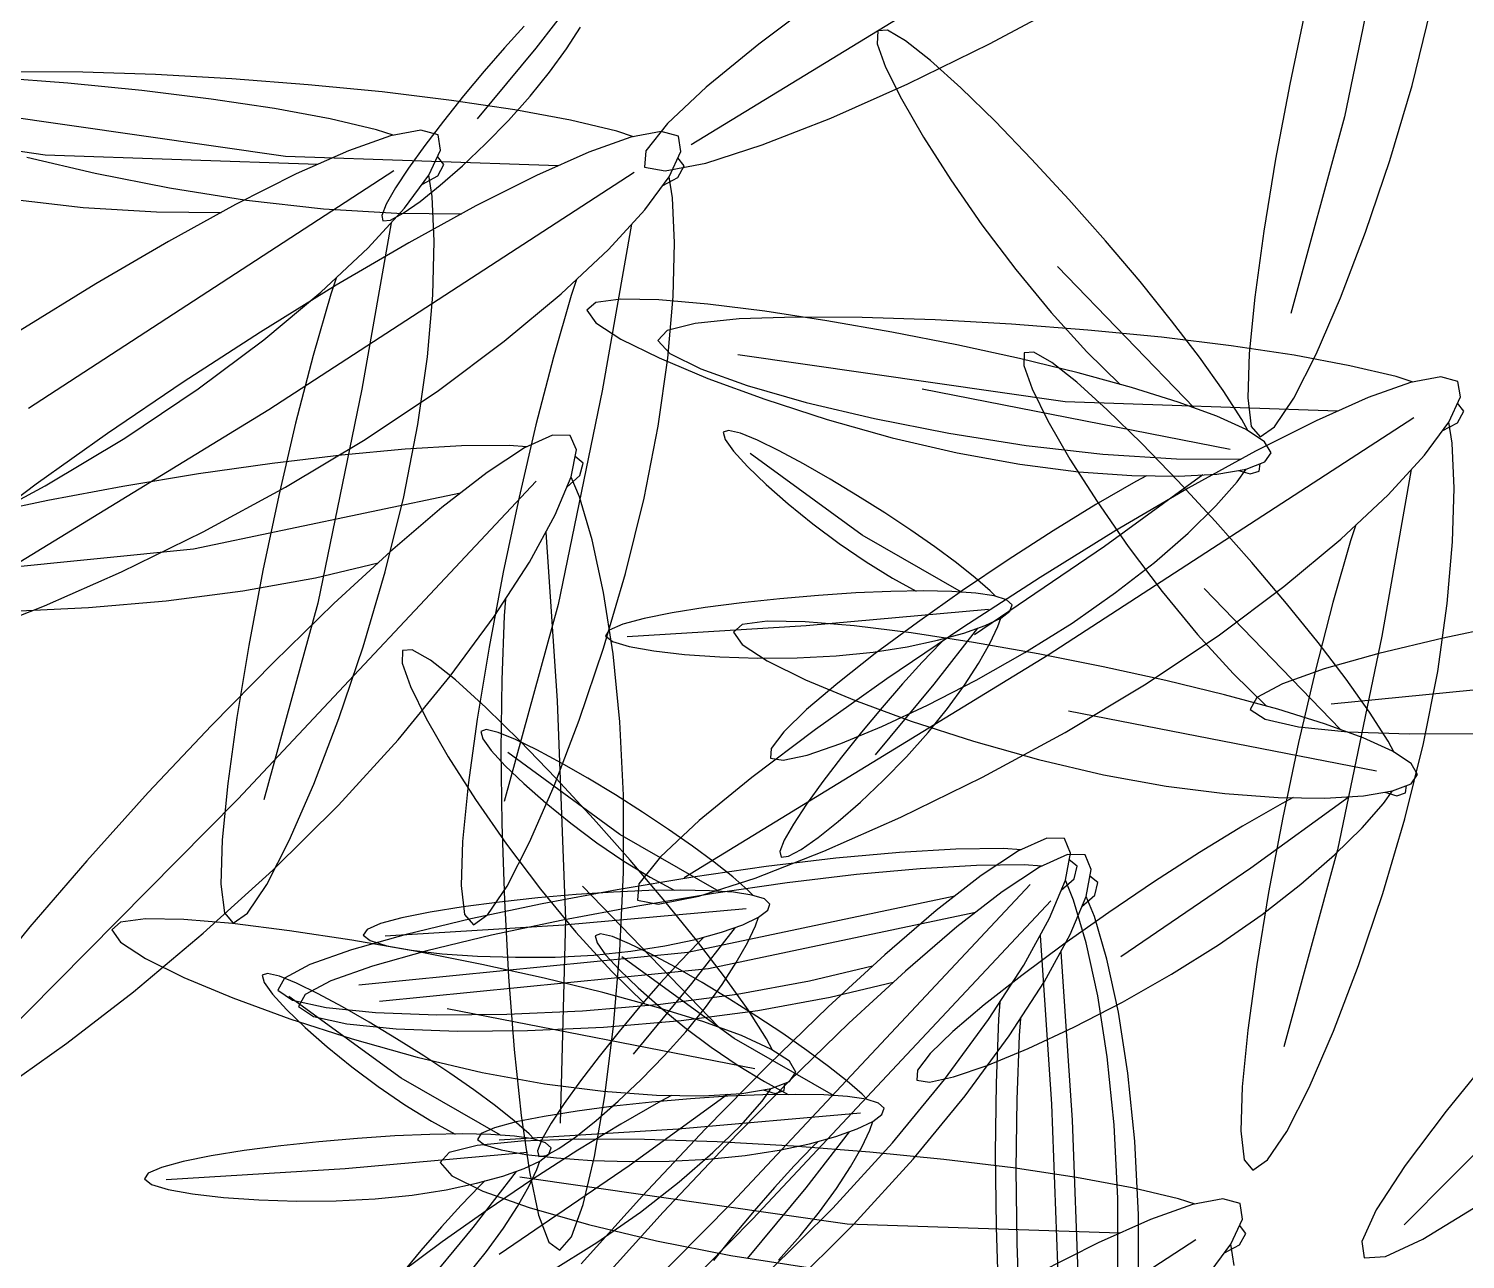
# Model space of a CAD drawing. Extents: x 302512 to 1034855, y -184136 to 410364.
# Drawn here: x 523954 to 525642, y -119006 to -117561 of the extents above; entities that cross this region are included whole.
import ezdxf

# ---------------------------------------------------------------- set-up
doc = ezdxf.new("R2010")
doc.units = 0
doc.header["$MEASUREMENT"] = 0
doc.linetypes.add('ACAD_ISO04W100', pattern=[30.5, 24, -3, 0.5, -3])
for name, color, linetype in [('F', 5, 'Continuous'), ('坐椅', 7, 'Continuous'), ('树', 80, 'Continuous'), ('红线', 20, 'Continuous'), ('绿化', 97, 'Continuous'), ('绿地', 3, 'Continuous')]:
    doc.layers.add(name, color=color, linetype=linetype)
doc.styles.add('DIM_FONT', font='SIMPLEX.shx', dxfattribs={"width": 0.8})

# ---------------------------------------------------------------- blocks, each defined once
blk = doc.blocks.new('_F43BVI')
at = {"layer": '绿地'}
for p, q in [((-0.12917, 0.84887), (-0.16426, 0.68914)), ((-0.53226, 0.83899), (-0.43848, 0.78544)), ((-0.44282, 0.82194), (-0.47524, 0.8422)), ((-0.00488, 0.8314), (0.09169, 0.64362)), ((-0.41097, 0.80005), (-0.44282, 0.82194)), ((-0.38092, 0.77764), (-0.41097, 0.80005)), ((-0.28172, 0.7963), (-0.28648, 0.79462)), ((-0.27727, 0.79164), (-0.28172, 0.7963)), ((-0.2758, 0.78324), (-0.27727, 0.79164)), ((-0.49501, 0.78361), (-0.46214, 0.76467)), ((-0.43848, 0.78544), (-0.35416, 0.72998)), ((-0.26846, 0.78594), (-0.27895, 0.78766)), ((-0.24713, 0.78003), (-0.26846, 0.78594)), ((-0.1744, 0.78779), (-0.17825, 0.75194)), ((-0.35392, 0.75581), (-0.38092, 0.77764)), ((-0.30324, 0.77701), (-0.30838, 0.7699)), ((-0.22199, 0.77105), (-0.24713, 0.78003)), ((-0.30838, 0.7699), (-0.32063, 0.74979)), ((-0.28635, 0.7718), (-0.23074, 0.56357)), ((-0.19383, 0.75909), (-0.22199, 0.77105)), ((-0.46214, 0.76467), (-0.42904, 0.7465)), ((-0.26237, 0.76259), (-0.18863, 0.72331)), ((-0.33118, 0.73569), (-0.35392, 0.75581)), ((-0.16344, 0.74422), (-0.19383, 0.75909)), ((-0.13839, 0.7212), (-0.12789, 0.7543)), ((-0.42904, 0.7465), (-0.39705, 0.72986)), ((-0.32063, 0.74979), (-0.33402, 0.72522)), ((-0.17825, 0.75194), (-0.18085, 0.71921)), ((-0.13161, 0.72653), (-0.16344, 0.74422)), ((-0.30113, 0.737), (-0.34724, 0.61025)), ((-0.31394, 0.71837), (-0.33118, 0.73569)), ((-0.39705, 0.72986), (-0.36751, 0.71553)), ((-0.33402, 0.72522), (-0.34819, 0.69692)), ((-0.24486, 0.72819), (-0.23811, 0.72328)), ((-0.09919, 0.70626), (-0.13161, 0.72653)), ((-0.30344, 0.70497), (-0.31394, 0.71837)), ((-0.23811, 0.72328), (-0.21191, 0.70553)), ((-0.18863, 0.72331), (-0.09486, 0.66976)), ((-0.18085, 0.71921), (-0.18198, 0.69115)), ((-0.14886, 0.6927), (-0.13839, 0.7212)), ((-0.36751, 0.71553), (-0.34178, 0.70428)), ((-0.13202, 0.71132), (-0.13824, 0.71021)), ((-0.11122, 0.71053), (-0.11452, 0.71204)), ((-0.34178, 0.70428), (-0.3212, 0.69686)), ((-0.3009, 0.69659), (-0.30344, 0.70497)), ((-0.21191, 0.70553), (-0.18277, 0.68694)), ((-0.15465, 0.70594), (-0.17387, 0.69993)), ((-0.13824, 0.71021), (-0.15465, 0.70594)), ((-0.1147, 0.70081), (-0.11125, 0.70589)), ((-0.10955, 0.69853), (-0.11412, 0.70467)), ((-0.11125, 0.70589), (-0.11122, 0.71053)), ((-0.06734, 0.68437), (-0.09919, 0.70626)), ((-0.34819, 0.69692), (-0.36282, 0.66561)), ((-0.3212, 0.69686), (-0.30713, 0.69404)), ((-0.30713, 0.69404), (-0.3009, 0.69659)), ((-0.12588, 0.70017), (-0.20135, 0.56457)), ((-0.17387, 0.69993), (-0.19537, 0.69238)), ((-0.10147, 0.68479), (-0.10955, 0.69853)), ((-0.31197, 0.69069), (-0.32838, 0.68642)), ((-0.30575, 0.69179), (-0.31197, 0.69069)), ((-0.28496, 0.69101), (-0.28826, 0.69252)), ((-0.28499, 0.68637), (-0.28496, 0.69101)), ((-0.15095, 0.68956), (-0.23827, 0.64706)), ((-0.19537, 0.69238), (-0.21861, 0.6835)), ((-0.18198, 0.69115), (-0.18141, 0.66928)), ((-0.15872, 0.67035), (-0.14886, 0.6927)), ((-0.32838, 0.68642), (-0.34761, 0.6804)), ((-0.30351, 0.65392), (-0.29331, 0.68427)), ((-0.28844, 0.68128), (-0.28499, 0.68637)), ((-0.28329, 0.679), (-0.28785, 0.68515)), ((-0.21861, 0.6835), (-0.24307, 0.6735)), ((-0.18277, 0.68694), (-0.15138, 0.66794)), ((-0.11809, 0.68339), (-0.09959, 0.62616)), ((-0.09295, 0.66756), (-0.10147, 0.68479)), ((-0.0373, 0.66196), (-0.06734, 0.68437)), ((-0.57436, 0.67924), (-0.52551, 0.47382)), ((-0.29962, 0.68064), (-0.37509, 0.54505)), ((-0.34761, 0.6804), (-0.36911, 0.67285)), ((-0.27521, 0.66527), (-0.28329, 0.679)), ((-0.32469, 0.67003), (-0.41201, 0.62753)), ((-0.36911, 0.67285), (-0.39235, 0.66398)), ((-0.24307, 0.6735), (-0.26812, 0.66261)), ((-0.18141, 0.66928), (-0.17891, 0.65514)), ((-0.16739, 0.65569), (-0.15872, 0.67035)), ((-0.15138, 0.66794), (-0.11852, 0.64899)), ((-0.09486, 0.66976), (-0.01053, 0.6143)), ((-0.39235, 0.66398), (-0.41681, 0.65397)), ((-0.36282, 0.66561), (-0.37757, 0.63201)), ((-0.26812, 0.66261), (-0.29283, 0.65126)), ((-0.29182, 0.66387), (-0.27333, 0.60663)), ((-0.26669, 0.64804), (-0.27521, 0.66527)), ((-0.08437, 0.64727), (-0.09295, 0.66756)), ((-0.01029, 0.64014), (-0.0373, 0.66196)), ((-0.41681, 0.65397), (-0.44186, 0.64309)), ((-0.3169, 0.62005), (-0.30351, 0.65392)), ((-0.19378, 0.64776), (-0.17331, 0.65836)), ((-0.17891, 0.65514), (-0.17426, 0.65027)), ((-0.17426, 0.65027), (-0.16739, 0.65569)), ((-0.12625, 0.65683), (-0.12521, 0.65091)), ((-0.29283, 0.65126), (-0.31617, 0.63989)), ((-0.25811, 0.62775), (-0.26669, 0.64804)), ((-0.21766, 0.63694), (-0.19378, 0.64776)), ((-0.12521, 0.65091), (-0.12054, 0.62861)), ((-0.11852, 0.64899), (-0.08541, 0.63082)), ((-0.07609, 0.62437), (-0.08437, 0.64727)), ((-0.44186, 0.64309), (-0.46657, 0.63174)), ((-0.31617, 0.63989), (-0.33712, 0.62895)), ((0.01245, 0.62001), (-0.01029, 0.64014)), ((-0.36752, 0.62824), (-0.34705, 0.63883)), ((-0.29998, 0.63731), (-0.29895, 0.63139)), ((-0.24328, 0.62688), (-0.21766, 0.63694)), ((-0.46657, 0.63174), (-0.48991, 0.62037)), ((-0.37757, 0.63201), (-0.39206, 0.59695)), ((-0.3914, 0.61741), (-0.36752, 0.62824)), ((-0.33712, 0.62895), (-0.35467, 0.6189)), ((-0.29895, 0.63139), (-0.29427, 0.60908)), ((-0.2696, 0.61784), (-0.24328, 0.62688)), ((-0.24983, 0.60484), (-0.25811, 0.62775)), ((-0.12054, 0.62861), (-0.11477, 0.6044)), ((-0.09959, 0.62616), (-0.07787, 0.5515)), ((-0.08541, 0.63082), (-0.05342, 0.61418)), ((-0.48991, 0.62037), (-0.51086, 0.60943)), ((-0.35467, 0.6189), (-0.36778, 0.61018)), ((-0.33276, 0.58526), (-0.3169, 0.62005)), ((-0.06848, 0.59927), (-0.07609, 0.62437)), ((0.02969, 0.60269), (0.01245, 0.62001)), ((-0.41702, 0.60735), (-0.3914, 0.61741)), ((-0.29545, 0.61008), (-0.2696, 0.61784)), ((-0.05342, 0.61418), (-0.02388, 0.59986)), ((-0.51086, 0.60943), (-0.5284, 0.59937)), ((-0.44334, 0.59832), (-0.41702, 0.60735)), ((-0.34724, 0.61025), (-0.41951, 0.46355)), ((-0.36778, 0.61018), (-0.37545, 0.60325)), ((-0.31965, 0.60382), (-0.29545, 0.61008)), ((-0.29427, 0.60908), (-0.2885, 0.58488)), ((-0.27333, 0.60663), (-0.25161, 0.53198)), ((-0.24221, 0.57975), (-0.24983, 0.60484)), ((-0.11477, 0.6044), (-0.10804, 0.57885)), ((-0.5284, 0.59937), (-0.54152, 0.59065)), ((-0.46919, 0.59055), (-0.44334, 0.59832)), ((-0.39206, 0.59695), (-0.40576, 0.56176)), ((-0.37545, 0.60325), (-0.37664, 0.59855)), ((-0.37664, 0.59855), (-0.37071, 0.59643)), ((-0.35845, 0.59676), (-0.34104, 0.5993)), ((-0.34104, 0.5993), (-0.31965, 0.60382)), ((-0.06184, 0.57256), (-0.06848, 0.59927)), ((-0.02388, 0.59986), (0.00185, 0.5886)), ((0.04019, 0.58929), (0.02969, 0.60269)), ((-0.54152, 0.59065), (-0.54919, 0.58372)), ((-0.49339, 0.58429), (-0.46919, 0.59055)), ((-0.37071, 0.59643), (-0.35845, 0.59676)), ((-0.54919, 0.58372), (-0.55038, 0.57903)), ((-0.51478, 0.57977), (-0.49339, 0.58429)), ((-0.35031, 0.55083), (-0.33276, 0.58526)), ((-0.2885, 0.58488), (-0.28178, 0.55933)), ((0.00185, 0.5886), (0.02243, 0.58118)), ((0.04273, 0.58091), (0.04019, 0.58929)), ((-0.55038, 0.57903), (-0.54445, 0.5769)), ((-0.54445, 0.5769), (-0.53219, 0.57723)), ((-0.53219, 0.57723), (-0.51478, 0.57977)), ((-0.23558, 0.55303), (-0.24221, 0.57975)), ((-0.10804, 0.57885), (-0.10052, 0.5526)), ((0.02243, 0.58118), (0.0365, 0.57836)), ((0.0365, 0.57836), (0.04273, 0.58091)), ((-0.05632, 0.54529), (-0.06184, 0.57256)), ((-0.40576, 0.56176), (-0.41808, 0.52787)), ((-0.23074, 0.56357), (-0.18188, 0.35815)), ((0.07138, 0.56783), (0.06662, 0.56615)), ((0.07583, 0.56318), (0.07138, 0.56783)), ((0.0773, 0.55477), (0.07583, 0.56318)), ((-0.28178, 0.55933), (-0.27426, 0.53307)), ((0.08464, 0.55747), (0.07415, 0.55919)), ((-0.36861, 0.51812), (-0.35031, 0.55083)), ((-0.26659, 0.54772), (-0.2699, 0.54609)), ((-0.23006, 0.52576), (-0.23558, 0.55303)), ((-0.11625, 0.55209), (-0.12047, 0.54932)), ((-0.11082, 0.54863), (-0.11625, 0.55209)), ((-0.10738, 0.54082), (-0.11082, 0.54863)), ((-0.10052, 0.5526), (-0.09248, 0.52662)), ((0.04986, 0.54854), (0.04472, 0.54143)), ((-0.2784, 0.54104), (-0.2882, 0.53455)), ((-0.26135, 0.54247), (-0.28165, 0.45425)), ((-0.2699, 0.54609), (-0.2784, 0.54104)), ((-0.25193, 0.5442), (-0.25548, 0.5469)), ((-0.24517, 0.53781), (-0.25193, 0.5442)), ((-0.1271, 0.54486), (-0.13131, 0.54209)), ((-0.12166, 0.5414), (-0.1271, 0.54486)), ((-0.11822, 0.53359), (-0.12166, 0.5414)), ((-0.1009, 0.5452), (-0.11149, 0.54436)), ((-0.07877, 0.54456), (-0.1009, 0.5452)), ((-0.05222, 0.54186), (-0.07877, 0.54456)), ((-0.052, 0.51865), (-0.05632, 0.54529)), ((-0.02201, 0.53698), (-0.05222, 0.54186)), ((0.04472, 0.54143), (0.03247, 0.52132)), ((0.06675, 0.54333), (0.12236, 0.3351)), ((-0.2882, 0.53455), (-0.29902, 0.52684)), ((-0.27426, 0.53307), (-0.26622, 0.50709)), ((-0.25426, 0.53433), (-0.23462, 0.50526)), ((-0.23761, 0.52953), (-0.24517, 0.53781)), ((-0.11174, 0.53797), (-0.12234, 0.53713)), ((-0.08962, 0.53733), (-0.11174, 0.53797)), ((-0.06306, 0.53463), (-0.08962, 0.53733)), ((-0.03286, 0.52975), (-0.06306, 0.53463)), ((0.01105, 0.52981), (-0.02201, 0.53698)), ((-0.41808, 0.52787), (-0.42843, 0.49672)), ((-0.27367, 0.53246), (-0.31571, 0.49448)), ((-0.29902, 0.52684), (-0.31061, 0.51809)), ((-0.22951, 0.51956), (-0.23761, 0.52953)), ((-0.13253, 0.52821), (-0.13582, 0.52008)), ((-0.11488, 0.52719), (-0.01108, 0.3383)), ((-0.09248, 0.52662), (-0.08426, 0.502)), ((0.00021, 0.52258), (-0.03286, 0.52975)), ((0.04619, 0.52024), (0.01105, 0.52981)), ((-0.22573, 0.49912), (-0.23006, 0.52576)), ((-0.22116, 0.50806), (-0.22951, 0.51956)), ((-0.14337, 0.52098), (-0.14666, 0.51285)), ((-0.13582, 0.52008), (-0.14291, 0.49762)), ((-0.12573, 0.51996), (-0.02193, 0.33107)), ((-0.08939, 0.52398), (-0.00841, 0.50348)), ((0.03535, 0.51301), (0.00021, 0.52258)), ((0.03247, 0.52132), (0.01908, 0.49675)), ((0.08252, 0.50832), (0.04619, 0.52024)), ((-0.38672, 0.4885), (-0.36861, 0.51812)), ((-0.31061, 0.51809), (-0.32269, 0.50852)), ((-0.25452, 0.51813), (-0.25299, 0.51497)), ((-0.25299, 0.51497), (-0.24675, 0.50324)), ((-0.14666, 0.51285), (-0.15375, 0.49039)), ((-0.10024, 0.51675), (-0.01925, 0.49625)), ((-0.04895, 0.49383), (-0.052, 0.51865)), ((0.07167, 0.50109), (0.03535, 0.51301)), ((-0.32269, 0.50852), (-0.33496, 0.49836)), ((-0.2909, 0.50209), (-0.28114, 0.51135)), ((-0.26622, 0.50709), (-0.25799, 0.48247)), ((-0.23462, 0.50526), (-0.21034, 0.46694)), ((-0.21282, 0.49524), (-0.22116, 0.50806)), ((0.05197, 0.50853), (0.00586, 0.38178)), ((-0.33496, 0.49836), (-0.34697, 0.488)), ((-0.30252, 0.49216), (-0.2909, 0.50209)), ((-0.24675, 0.50324), (-0.23959, 0.49061)), ((-0.22268, 0.47431), (-0.22573, 0.49912)), ((-0.14291, 0.49762), (-0.15003, 0.47057)), ((-0.08426, 0.502), (-0.07615, 0.47979)), ((-0.00841, 0.50348), (0.09545, 0.47392)), ((-0.42843, 0.49672), (-0.43624, 0.46974)), ((-0.31571, 0.49448), (-0.37138, 0.45425)), ((-0.31525, 0.48236), (-0.30252, 0.49216)), ((-0.23959, 0.49061), (-0.23168, 0.47738)), ((-0.20477, 0.48134), (-0.21282, 0.49524)), ((-0.15375, 0.49039), (-0.16087, 0.46334)), ((-0.06417, 0.49478), (-0.05644, 0.49162)), ((-0.05644, 0.49162), (-0.02675, 0.48065)), ((-0.04726, 0.47204), (-0.04895, 0.49383)), ((-0.01925, 0.49625), (0.08461, 0.46669)), ((0.01908, 0.49675), (0.00491, 0.46845)), ((-0.40371, 0.46333), (-0.38672, 0.4885)), ((-0.34697, 0.488), (-0.3582, 0.47784)), ((-0.12091, 0.48987), (-0.13537, 0.35577)), ((-0.07502, 0.48755), (-0.06729, 0.48439)), ((-0.06729, 0.48439), (-0.0376, 0.47342)), ((-0.3582, 0.47784), (-0.36817, 0.46832)), ((-0.32853, 0.47304), (-0.31525, 0.48236)), ((-0.25799, 0.48247), (-0.24988, 0.46027)), ((-0.23168, 0.47738), (-0.22321, 0.46389)), ((-0.19726, 0.46696), (-0.20477, 0.48134)), ((-0.13176, 0.48264), (-0.14622, 0.34854)), ((-0.07615, 0.47979), (-0.06847, 0.46109)), ((-0.02675, 0.48065), (0.00598, 0.46957)), ((-0.43624, 0.46974), (-0.44091, 0.44837)), ((-0.34176, 0.46449), (-0.32853, 0.47304)), ((-0.22099, 0.45251), (-0.22268, 0.47431)), ((-0.15003, 0.47057), (-0.15702, 0.4397)), ((-0.04701, 0.45444), (-0.04726, 0.47204)), ((-0.0376, 0.47342), (-0.00486, 0.46234)), ((0.00598, 0.46957), (0.04101, 0.45862)), ((-0.51658, 0.46733), (-0.52134, 0.46565)), ((-0.51213, 0.46267), (-0.51658, 0.46733)), ((-0.51066, 0.45426), (-0.51213, 0.46267)), ((-0.41863, 0.44398), (-0.40371, 0.46333)), ((-0.36817, 0.46832), (-0.37637, 0.45984)), ((-0.35431, 0.45706), (-0.34176, 0.46449)), ((-0.22321, 0.46389), (-0.2145, 0.45063)), ((-0.19052, 0.45273), (-0.19726, 0.46696)), ((-0.16087, 0.46334), (-0.16787, 0.43247)), ((0.00491, 0.46845), (-0.00972, 0.43714)), ((-0.00486, 0.46234), (0.03016, 0.45139)), ((-0.50332, 0.45696), (-0.51381, 0.45868)), ((-0.48199, 0.45106), (-0.50332, 0.45696)), ((-0.37637, 0.45984), (-0.38231, 0.45282)), ((-0.36556, 0.45106), (-0.35431, 0.45706)), ((-0.24988, 0.46027), (-0.2422, 0.44156)), ((-0.06847, 0.46109), (-0.06153, 0.44695)), ((0.04101, 0.45862), (0.07745, 0.44809)), ((-0.5381, 0.44804), (-0.54324, 0.44092)), ((-0.45685, 0.44208), (-0.48199, 0.45106)), ((-0.44091, 0.44837), (-0.44187, 0.43405)), ((-0.38231, 0.45282), (-0.38548, 0.4477)), ((-0.38548, 0.4477), (-0.38538, 0.44487)), ((-0.3749, 0.44681), (-0.36556, 0.45106)), ((-0.28165, 0.45425), (-0.30391, 0.36841)), ((-0.22074, 0.43492), (-0.22099, 0.45251)), ((-0.2145, 0.45063), (-0.20589, 0.43817)), ((-0.18478, 0.43932), (-0.19052, 0.45273)), ((-0.04828, 0.44225), (-0.04701, 0.45444)), ((0.03016, 0.45139), (0.06661, 0.44086)), ((-0.61439, 0.44467), (-0.59475, 0.4156)), ((-0.54324, 0.44092), (-0.55549, 0.42081)), ((-0.52121, 0.44282), (-0.4656, 0.23459)), ((-0.42869, 0.43011), (-0.45685, 0.44208)), ((-0.43055, 0.43182), (-0.41863, 0.44398)), ((-0.38538, 0.44487), (-0.38172, 0.44464)), ((-0.38172, 0.44464), (-0.3749, 0.44681)), ((-0.2422, 0.44156), (-0.23527, 0.42742)), ((-0.06153, 0.44695), (-0.05566, 0.43844)), ((-0.05116, 0.43664), (-0.04828, 0.44225)), ((-0.58965, 0.4299), (-0.59774, 0.43988)), ((-0.49723, 0.43361), (-0.42349, 0.39434)), ((-0.44187, 0.43405), (-0.43852, 0.4282)), ((-0.22202, 0.42273), (-0.22074, 0.43492)), ((-0.20589, 0.43817), (-0.19775, 0.42704)), ((-0.1803, 0.42738), (-0.18478, 0.43932)), ((-0.15702, 0.4397), (-0.16374, 0.4058)), ((-0.10336, 0.40863), (-0.10071, 0.44054)), ((-0.05566, 0.43844), (-0.05116, 0.43664)), ((-0.00972, 0.43714), (-0.02447, 0.40354)), ((-0.58129, 0.41841), (-0.58965, 0.4299)), ((-0.43852, 0.4282), (-0.43055, 0.43182)), ((-0.3983, 0.41524), (-0.42869, 0.43011)), ((-0.23527, 0.42742), (-0.2294, 0.41892)), ((-0.19775, 0.42704), (-0.19041, 0.41781)), ((-0.17731, 0.41756), (-0.1803, 0.42738)), ((-0.16787, 0.43247), (-0.17458, 0.39857)), ((-0.1142, 0.4014), (-0.11156, 0.4333)), ((-0.55549, 0.42081), (-0.56888, 0.39625)), ((-0.2249, 0.41712), (-0.22202, 0.42273)), ((-0.60688, 0.41358), (-0.59973, 0.40095)), ((-0.59475, 0.4156), (-0.57048, 0.37729)), ((-0.57296, 0.40558), (-0.58129, 0.41841)), ((-0.36647, 0.39755), (-0.3983, 0.41524)), ((-0.2294, 0.41892), (-0.2249, 0.41712)), ((-0.19041, 0.41781), (-0.18423, 0.41101)), ((-0.17605, 0.41052), (-0.17731, 0.41756)), ((-0.53599, 0.40803), (-0.5821, 0.28128)), ((-0.56491, 0.39168), (-0.57296, 0.40558)), ((-0.18423, 0.41101), (-0.17956, 0.40719)), ((-0.17956, 0.40719), (-0.17675, 0.40692)), ((-0.17675, 0.40692), (-0.17605, 0.41052)), ((-0.16374, 0.4058), (-0.17003, 0.36964)), ((-0.10826, 0.37254), (-0.10336, 0.40863)), ((-0.04428, 0.4051), (-0.06459, 0.31688)), ((-0.05283, 0.40872), (-0.06133, 0.40367)), ((-0.04952, 0.41035), (-0.05283, 0.40872)), ((-0.03486, 0.40683), (-0.03841, 0.40953)), ((-0.02811, 0.40044), (-0.03486, 0.40683)), ((-0.59973, 0.40095), (-0.59181, 0.38772)), ((-0.47972, 0.39922), (-0.47297, 0.3943)), ((-0.17458, 0.39857), (-0.18087, 0.36241)), ((-0.1191, 0.36531), (-0.1142, 0.4014)), ((-0.06133, 0.40367), (-0.07113, 0.39718)), ((-0.02447, 0.40354), (-0.03896, 0.36849)), ((-0.02054, 0.39216), (-0.02811, 0.40044)), ((-0.56888, 0.39625), (-0.58305, 0.36795)), ((-0.55739, 0.3773), (-0.56491, 0.39168)), ((-0.47297, 0.3943), (-0.44677, 0.37656)), ((-0.42349, 0.39434), (-0.32972, 0.34079)), ((-0.33405, 0.37729), (-0.36647, 0.39755)), ((-0.05661, 0.39509), (-0.09864, 0.35711)), ((-0.07113, 0.39718), (-0.08195, 0.38947)), ((-0.03719, 0.39696), (-0.01755, 0.36789)), ((-0.01244, 0.38219), (-0.02054, 0.39216)), ((-0.59181, 0.38772), (-0.58334, 0.37423)), ((-0.16637, 0.38631), (-0.17487, 0.38125)), ((-0.16306, 0.38794), (-0.16637, 0.38631)), ((-0.1484, 0.38441), (-0.15195, 0.38711)), ((-0.14165, 0.37802), (-0.1484, 0.38441)), ((-0.08195, 0.38947), (-0.09354, 0.38072)), ((-0.55065, 0.36307), (-0.55739, 0.3773)), ((-0.3022, 0.3554), (-0.33405, 0.37729)), ((-0.17487, 0.38125), (-0.18467, 0.37477)), ((-0.15782, 0.38268), (-0.17813, 0.29446)), ((-0.13408, 0.36975), (-0.14165, 0.37802)), ((-0.09354, 0.38072), (-0.10562, 0.37115)), ((0.00586, 0.38178), (-0.06641, 0.23508)), ((-0.03746, 0.38076), (-0.03592, 0.3776)), ((-0.03592, 0.3776), (-0.02968, 0.36587)), ((-0.00409, 0.37069), (-0.01244, 0.38219)), ((-0.58334, 0.37423), (-0.57463, 0.36098)), ((-0.44677, 0.37656), (-0.41763, 0.35797)), ((-0.39243, 0.37423), (-0.39665, 0.37146)), ((-0.387, 0.37077), (-0.39243, 0.37423)), ((-0.38356, 0.36296), (-0.387, 0.37077)), ((-0.17015, 0.37267), (-0.21218, 0.3347)), ((-0.18467, 0.37477), (-0.19549, 0.36705)), ((-0.17003, 0.36964), (-0.17572, 0.33214)), ((-0.15073, 0.37455), (-0.13109, 0.34547)), ((-0.12598, 0.35977), (-0.13408, 0.36975)), ((-0.10562, 0.37115), (-0.11789, 0.36099)), ((-0.11534, 0.33497), (-0.10826, 0.37254)), ((-0.09358, 0.37226), (-0.10999, 0.36799)), ((-0.08736, 0.37337), (-0.09358, 0.37226)), ((-0.07383, 0.36472), (-0.06408, 0.37398)), ((-0.06657, 0.37258), (-0.06987, 0.37409)), ((-0.06659, 0.36794), (-0.06657, 0.37258)), ((0.00425, 0.35787), (-0.00409, 0.37069)), ((-0.58305, 0.36795), (-0.59768, 0.33664)), ((-0.54492, 0.34966), (-0.55065, 0.36307)), ((-0.37708, 0.36733), (-0.38767, 0.3665)), ((-0.35495, 0.3667), (-0.37708, 0.36733)), ((-0.3284, 0.364), (-0.35495, 0.3667)), ((-0.29819, 0.35911), (-0.3284, 0.364)), ((-0.19549, 0.36705), (-0.20708, 0.35831)), ((-0.18087, 0.36241), (-0.18656, 0.32491)), ((-0.10999, 0.36799), (-0.12921, 0.36198)), ((-0.12618, 0.32774), (-0.1191, 0.36531)), ((-0.08546, 0.35479), (-0.07383, 0.36472)), ((-0.07004, 0.36286), (-0.06659, 0.36794)), ((-0.06489, 0.36058), (-0.06946, 0.36672)), ((-0.03896, 0.36849), (-0.05266, 0.33329)), ((-0.02968, 0.36587), (-0.02252, 0.35324)), ((-0.01755, 0.36789), (0.00673, 0.32957)), ((-0.57463, 0.36098), (-0.56603, 0.34851)), ((-0.53837, 0.32495), (-0.52817, 0.35529)), ((-0.41763, 0.35797), (-0.38624, 0.33896)), ((-0.27216, 0.33299), (-0.3022, 0.3554)), ((-0.26513, 0.35194), (-0.29819, 0.35911)), ((-0.20708, 0.35831), (-0.21916, 0.34874)), ((-0.13537, 0.35577), (-0.17046, 0.19604)), ((-0.08123, 0.36222), (-0.1567, 0.22662)), ((-0.09864, 0.35711), (-0.15431, 0.31688)), ((-0.151, 0.35834), (-0.14946, 0.35519)), ((-0.12921, 0.36198), (-0.15071, 0.35443)), ((-0.11789, 0.36099), (-0.1299, 0.35063)), ((-0.11763, 0.34828), (-0.12598, 0.35977)), ((-0.05681, 0.34684), (-0.06489, 0.36058)), ((0.00279, 0.32236), (0.02034, 0.3568)), ((0.01229, 0.34397), (0.00425, 0.35787)), ((-0.56603, 0.34851), (-0.55788, 0.33739)), ((-0.55412, 0.35454), (-0.55888, 0.35286)), ((-0.54967, 0.34988), (-0.55412, 0.35454)), ((-0.5482, 0.34147), (-0.54967, 0.34988)), ((-0.54044, 0.33772), (-0.54492, 0.34966)), ((-0.40871, 0.35035), (-0.412, 0.34221)), ((-0.39106, 0.34933), (-0.28726, 0.16044)), ((-0.22999, 0.34237), (-0.26513, 0.35194)), ((-0.21916, 0.34874), (-0.23143, 0.33858)), ((-0.10629, 0.35161), (-0.19361, 0.30911)), ((-0.18737, 0.34231), (-0.17762, 0.35157)), ((-0.14622, 0.34854), (-0.18131, 0.18881)), ((-0.15071, 0.35443), (-0.17396, 0.34555)), ((-0.14946, 0.35519), (-0.14322, 0.34345)), ((-0.1299, 0.35063), (-0.14113, 0.34047)), ((-0.10929, 0.33545), (-0.11763, 0.34828)), ((-0.09818, 0.34499), (-0.08546, 0.35479)), ((-0.02252, 0.35324), (-0.01461, 0.34001)), ((-0.54086, 0.34417), (-0.55135, 0.34589)), ((-0.51953, 0.33826), (-0.54086, 0.34417)), ((-0.412, 0.34221), (-0.41909, 0.31975)), ((-0.36557, 0.34612), (-0.28459, 0.32562)), ((-0.19366, 0.33046), (-0.22999, 0.34237)), ((-0.199, 0.33237), (-0.18737, 0.34231)), ((-0.17396, 0.34555), (-0.19841, 0.33555)), ((-0.14322, 0.34345), (-0.13606, 0.33082)), ((-0.13109, 0.34547), (-0.10681, 0.30716)), ((-0.11147, 0.33567), (-0.09818, 0.34499)), ((-0.07343, 0.34544), (-0.05494, 0.28821)), ((-0.0483, 0.32961), (-0.05681, 0.34684)), ((-0.59768, 0.33664), (-0.61243, 0.30303)), ((-0.57564, 0.33524), (-0.58078, 0.32813)), ((-0.55788, 0.33739), (-0.55055, 0.32815)), ((-0.53745, 0.3279), (-0.54044, 0.33772)), ((-0.49439, 0.32929), (-0.51953, 0.33826)), ((-0.38624, 0.33896), (-0.35337, 0.32002)), ((-0.32972, 0.34079), (-0.24539, 0.28533)), ((-0.21218, 0.3347), (-0.26785, 0.29447)), ((-0.23143, 0.33858), (-0.24344, 0.32821)), ((-0.19841, 0.33555), (-0.22346, 0.32466)), ((-0.14113, 0.34047), (-0.1511, 0.33095)), ((-0.12469, 0.32712), (-0.11147, 0.33567)), ((-0.12414, 0.29734), (-0.11534, 0.33497)), ((-0.10125, 0.32156), (-0.10929, 0.33545)), ((-0.01461, 0.34001), (-0.00614, 0.32652)), ((-0.01108, 0.3383), (0.08548, 0.15053)), ((-0.58078, 0.32813), (-0.59303, 0.30802)), ((-0.55875, 0.33003), (-0.50314, 0.1218)), ((-0.55055, 0.32815), (-0.54437, 0.32135)), ((-0.53618, 0.32087), (-0.53745, 0.3279)), ((-0.46623, 0.31732), (-0.49439, 0.32929)), ((-0.24515, 0.31116), (-0.27216, 0.33299)), ((-0.24344, 0.32821), (-0.25467, 0.31806)), ((-0.21172, 0.32258), (-0.199, 0.33237)), ((-0.1575, 0.31682), (-0.19366, 0.33046)), ((-0.17572, 0.33214), (-0.1806, 0.29469)), ((-0.1511, 0.33095), (-0.1593, 0.32247)), ((-0.13724, 0.31969), (-0.12469, 0.32712)), ((-0.13606, 0.33082), (-0.12815, 0.3176)), ((-0.13499, 0.29011), (-0.12618, 0.32774)), ((-0.05266, 0.33329), (-0.06498, 0.2994)), ((-0.03972, 0.30933), (-0.0483, 0.32961)), ((-0.02193, 0.33107), (0.07464, 0.1433)), ((-0.55176, 0.29108), (-0.53837, 0.32495)), ((-0.54437, 0.32135), (-0.5397, 0.31753)), ((-0.53689, 0.31726), (-0.53618, 0.32087)), ((-0.53477, 0.32082), (-0.46103, 0.28155)), ((-0.41909, 0.31975), (-0.42621, 0.2927)), ((-0.35337, 0.32002), (-0.32027, 0.30184)), ((-0.28459, 0.32562), (-0.18073, 0.29605)), ((-0.22346, 0.32466), (-0.24817, 0.31331)), ((-0.22501, 0.31325), (-0.21172, 0.32258)), ((-0.18656, 0.32491), (-0.19145, 0.28746)), ((-0.1593, 0.32247), (-0.16524, 0.31545)), ((-0.14912, 0.30981), (-0.12865, 0.32041)), ((-0.09373, 0.30717), (-0.10125, 0.32156)), ((-0.01551, 0.28965), (0.00279, 0.32236)), ((-0.00614, 0.32652), (0.00257, 0.31326)), ((-0.5397, 0.31753), (-0.53689, 0.31726)), ((-0.43584, 0.30245), (-0.46623, 0.31732)), ((-0.34035, 0.31691), (-0.33262, 0.31375)), ((-0.33262, 0.31375), (-0.30293, 0.30279)), ((-0.24817, 0.31331), (-0.27151, 0.30194)), ((-0.25467, 0.31806), (-0.26464, 0.30853)), ((-0.23823, 0.30471), (-0.22501, 0.31325)), ((-0.16524, 0.31545), (-0.16841, 0.31033)), ((-0.15783, 0.30944), (-0.14849, 0.31369)), ((-0.12297, 0.30224), (-0.1575, 0.31682)), ((-0.14849, 0.31369), (-0.13724, 0.31969)), ((-0.12815, 0.3176), (-0.11968, 0.3041)), ((-0.06459, 0.31688), (-0.08685, 0.23104)), ((-0.08159, 0.31888), (-0.08056, 0.31296)), ((-0.08056, 0.31296), (-0.07588, 0.29066)), ((-0.59303, 0.30802), (-0.60642, 0.28345)), ((-0.39709, 0.312), (-0.41155, 0.1779)), ((-0.26464, 0.30853), (-0.27284, 0.30005)), ((-0.22241, 0.29104), (-0.24515, 0.31116)), ((-0.173, 0.29899), (-0.14912, 0.30981)), ((-0.16841, 0.31033), (-0.16832, 0.3075)), ((-0.16832, 0.3075), (-0.16465, 0.30727)), ((-0.16465, 0.30727), (-0.15783, 0.30944)), ((-0.08699, 0.29295), (-0.09373, 0.30717)), ((-0.03144, 0.28642), (-0.03972, 0.30933)), ((-0.61243, 0.30303), (-0.62692, 0.26798)), ((-0.40401, 0.28476), (-0.43584, 0.30245)), ((-0.32027, 0.30184), (-0.28828, 0.28521)), ((-0.30293, 0.30279), (-0.2702, 0.29171)), ((-0.27151, 0.30194), (-0.29246, 0.291)), ((-0.27284, 0.30005), (-0.27878, 0.29304)), ((-0.25078, 0.29728), (-0.23823, 0.30471)), ((-0.19863, 0.28893), (-0.173, 0.29899)), ((-0.09153, 0.28751), (-0.12297, 0.30224)), ((-0.11968, 0.3041), (-0.11097, 0.29085)), ((-0.06498, 0.2994), (-0.07533, 0.26825)), ((-0.57353, 0.29524), (-0.61964, 0.16848)), ((-0.42621, 0.2927), (-0.4332, 0.26183)), ((-0.27878, 0.29304), (-0.28195, 0.28791)), ((-0.2702, 0.29171), (-0.23517, 0.28076)), ((-0.26203, 0.29128), (-0.25078, 0.29728)), ((-0.17813, 0.29446), (-0.20039, 0.20862)), ((-0.1806, 0.29469), (-0.18446, 0.25884)), ((-0.18073, 0.29605), (-0.08558, 0.26237)), ((-0.13409, 0.2612), (-0.12414, 0.29734)), ((-0.08126, 0.27954), (-0.08699, 0.29295)), ((-0.56762, 0.25629), (-0.55176, 0.29108)), ((-0.51726, 0.28643), (-0.51051, 0.28151)), ((-0.37159, 0.2645), (-0.40401, 0.28476)), ((-0.29246, 0.291), (-0.31001, 0.28095)), ((-0.28828, 0.28521), (-0.25874, 0.27088)), ((-0.28195, 0.28791), (-0.28186, 0.28509)), ((-0.28186, 0.28509), (-0.27819, 0.28486)), ((-0.27819, 0.28486), (-0.27137, 0.28703)), ((-0.27137, 0.28703), (-0.26203, 0.29128)), ((-0.22495, 0.27989), (-0.19863, 0.28893)), ((-0.20517, 0.27372), (-0.22241, 0.29104)), ((-0.19145, 0.28746), (-0.1953, 0.25161)), ((-0.14493, 0.25397), (-0.13499, 0.29011)), ((-0.11097, 0.29085), (-0.10237, 0.27838)), ((-0.06464, 0.2734), (-0.09153, 0.28751)), ((-0.07588, 0.29066), (-0.07011, 0.26645)), ((-0.05494, 0.28821), (-0.03322, 0.21355)), ((-0.03362, 0.26003), (-0.01551, 0.28965)), ((-0.02382, 0.26132), (-0.03144, 0.28642)), ((-0.5821, 0.28128), (-0.65437, 0.13458)), ((-0.60642, 0.28345), (-0.62059, 0.25516)), ((-0.51051, 0.28151), (-0.48431, 0.26377)), ((-0.46103, 0.28155), (-0.36726, 0.228)), ((-0.31001, 0.28095), (-0.32312, 0.27223)), ((-0.25079, 0.27213), (-0.22495, 0.27989)), ((-0.23517, 0.28076), (-0.19873, 0.27022)), ((-0.10237, 0.27838), (-0.09422, 0.26726)), ((-0.07677, 0.26759), (-0.08126, 0.27954)), ((-0.32312, 0.27223), (-0.33079, 0.2653)), ((-0.275, 0.26587), (-0.25079, 0.27213)), ((-0.25874, 0.27088), (-0.23301, 0.25962)), ((-0.19467, 0.26031), (-0.20517, 0.27372)), ((-0.19873, 0.27022), (-0.16224, 0.26049)), ((-0.04376, 0.26071), (-0.06464, 0.2734)), ((-0.62692, 0.26798), (-0.64062, 0.23279)), ((-0.48431, 0.26377), (-0.45517, 0.24518)), ((-0.33974, 0.24261), (-0.37159, 0.2645)), ((-0.33079, 0.2653), (-0.33198, 0.2606)), ((-0.29639, 0.26135), (-0.275, 0.26587)), ((-0.09422, 0.26726), (-0.08689, 0.25802)), ((-0.07533, 0.26825), (-0.08314, 0.24127)), ((-0.07378, 0.25778), (-0.07677, 0.26759)), ((-0.07011, 0.26645), (-0.06338, 0.2409)), ((-0.58517, 0.22186), (-0.56762, 0.25629)), ((-0.4332, 0.26183), (-0.43992, 0.22793)), ((-0.37954, 0.23077), (-0.37689, 0.26267)), ((-0.33198, 0.2606), (-0.32605, 0.25848)), ((-0.32605, 0.25848), (-0.31379, 0.25881)), ((-0.31379, 0.25881), (-0.29639, 0.26135)), ((-0.23301, 0.25962), (-0.21243, 0.2522)), ((-0.19213, 0.25194), (-0.19467, 0.26031)), ((-0.18446, 0.25884), (-0.18706, 0.22611)), ((-0.16224, 0.26049), (-0.1272, 0.25199)), ((-0.14459, 0.22811), (-0.13409, 0.2612)), ((-0.08689, 0.25802), (-0.08071, 0.25122)), ((-0.07252, 0.25074), (-0.07378, 0.25778)), ((-0.05061, 0.23486), (-0.03362, 0.26003)), ((-0.03035, 0.25021), (-0.04376, 0.26071)), ((-0.01719, 0.23461), (-0.02382, 0.26132)), ((-0.62059, 0.25516), (-0.63522, 0.22385)), ((-0.21243, 0.2522), (-0.19836, 0.24939)), ((-0.19836, 0.24939), (-0.19213, 0.25194)), ((-0.1953, 0.25161), (-0.1979, 0.21888)), ((-0.15544, 0.22088), (-0.14493, 0.25397)), ((-0.1272, 0.25199), (-0.09509, 0.24514)), ((-0.08071, 0.25122), (-0.07604, 0.24741)), ((-0.07322, 0.24713), (-0.07252, 0.25074)), ((-0.02588, 0.24268), (-0.03035, 0.25021)), ((-0.57591, 0.21216), (-0.56571, 0.2425)), ((-0.45517, 0.24518), (-0.42378, 0.22617)), ((-0.3097, 0.22019), (-0.33974, 0.24261)), ((-0.07673, 0.24242), (-0.09703, 0.1542)), ((-0.09509, 0.24514), (-0.06742, 0.24037)), ((-0.08528, 0.24604), (-0.09378, 0.24099)), ((-0.08197, 0.24767), (-0.08528, 0.24604)), ((-0.07604, 0.24741), (-0.07322, 0.24713)), ((-0.06731, 0.24415), (-0.07086, 0.24685)), ((-0.06055, 0.23776), (-0.06731, 0.24415)), ((-0.03132, 0.23872), (-0.02588, 0.24268)), ((-0.4656, 0.23459), (-0.41674, 0.02917)), ((-0.10357, 0.2345), (-0.1144, 0.22679)), ((-0.09378, 0.24099), (-0.10357, 0.2345)), ((-0.08314, 0.24127), (-0.08781, 0.2199)), ((-0.06742, 0.24037), (-0.04566, 0.23808)), ((-0.06553, 0.21551), (-0.05061, 0.23486)), ((-0.06338, 0.2409), (-0.05586, 0.21465)), ((-0.05299, 0.22949), (-0.06055, 0.23776)), ((-0.04566, 0.23808), (-0.03132, 0.23872)), ((-0.64062, 0.23279), (-0.65294, 0.1989)), ((-0.43992, 0.22793), (-0.44621, 0.19178)), ((-0.38444, 0.19468), (-0.37954, 0.23077)), ((-0.36726, 0.228), (-0.28293, 0.17254)), ((-0.15507, 0.19961), (-0.14459, 0.22811)), ((-0.08905, 0.23241), (-0.13109, 0.19444)), ((-0.06964, 0.23428), (-0.04999, 0.20521)), ((-0.04489, 0.21951), (-0.05299, 0.22949)), ((-0.63522, 0.22385), (-0.64997, 0.19024)), ((-0.60347, 0.18915), (-0.58517, 0.22186)), ((-0.42378, 0.22617), (-0.39091, 0.20722)), ((-0.18706, 0.22611), (-0.18818, 0.19805)), ((-0.16591, 0.19238), (-0.15544, 0.22088)), ((-0.1144, 0.22679), (-0.12599, 0.21804)), ((-0.28269, 0.19837), (-0.3097, 0.22019)), ((-0.1979, 0.21888), (-0.19903, 0.19082)), ((-0.12599, 0.21804), (-0.13807, 0.20847)), ((-0.08781, 0.2199), (-0.08877, 0.20558)), ((-0.07745, 0.20335), (-0.06553, 0.21551)), ((-0.0699, 0.21808), (-0.06836, 0.21493)), ((-0.06836, 0.21493), (-0.06213, 0.20319)), ((-0.05586, 0.21465), (-0.04783, 0.18867)), ((-0.03654, 0.20801), (-0.04489, 0.21951)), ((-0.5893, 0.17829), (-0.57591, 0.21216)), ((-0.39091, 0.20722), (-0.35781, 0.18905)), ((-0.13807, 0.20847), (-0.15034, 0.19831)), ((-0.10627, 0.20205), (-0.09652, 0.2113)), ((-0.0282, 0.19519), (-0.03654, 0.20801)), ((-0.16493, 0.17725), (-0.15507, 0.19961)), ((-0.1179, 0.19211), (-0.10627, 0.20205)), ((-0.08877, 0.20558), (-0.08542, 0.19974)), ((-0.08542, 0.19974), (-0.07745, 0.20335)), ((-0.06213, 0.20319), (-0.05497, 0.19056)), ((-0.04999, 0.20521), (-0.02572, 0.1669)), ((-0.65294, 0.1989), (-0.66329, 0.16774)), ((-0.39152, 0.15711), (-0.38444, 0.19468)), ((-0.25995, 0.17824), (-0.28269, 0.19837)), ((-0.18818, 0.19805), (-0.18761, 0.17618)), ((-0.13109, 0.19444), (-0.18676, 0.1542)), ((-0.17577, 0.17002), (-0.16591, 0.19238)), ((-0.15034, 0.19831), (-0.16234, 0.18795)), ((-0.13063, 0.18232), (-0.1179, 0.19211)), ((-0.64997, 0.19024), (-0.66446, 0.15519)), ((-0.62158, 0.15952), (-0.60347, 0.18915)), ((-0.44621, 0.19178), (-0.4519, 0.15427)), ((-0.35781, 0.18905), (-0.32582, 0.17242)), ((-0.19903, 0.19082), (-0.19845, 0.16895)), ((-0.16234, 0.18795), (-0.17358, 0.17779)), ((-0.05497, 0.19056), (-0.04706, 0.17733)), ((-0.04783, 0.18867), (-0.0396, 0.16405)), ((-0.60516, 0.1435), (-0.5893, 0.17829)), ((-0.41155, 0.1779), (-0.44664, 0.01818)), ((-0.24271, 0.16093), (-0.25995, 0.17824)), ((-0.17358, 0.17779), (-0.18355, 0.16827)), ((-0.14391, 0.17299), (-0.13063, 0.18232)), ((-0.32582, 0.17242), (-0.29628, 0.15809)), ((-0.18761, 0.17618), (-0.18511, 0.16205)), ((-0.17359, 0.16259), (-0.16493, 0.17725)), ((-0.15714, 0.16445), (-0.14391, 0.17299)), ((-0.04706, 0.17733), (-0.03859, 0.16384)), ((-0.61964, 0.16848), (-0.69191, 0.02179)), ((-0.19845, 0.16895), (-0.19596, 0.15482)), ((-0.18355, 0.16827), (-0.19175, 0.15979)), ((-0.18443, 0.15536), (-0.17577, 0.17002)), ((-0.16968, 0.15701), (-0.15714, 0.16445)), ((-0.40032, 0.11948), (-0.39152, 0.15711)), ((-0.29628, 0.15809), (-0.27055, 0.14683)), ((-0.28726, 0.16044), (-0.1907, -0.02734)), ((-0.23221, 0.14752), (-0.24271, 0.16093)), ((-0.19175, 0.15979), (-0.19768, 0.15278)), ((-0.18511, 0.16205), (-0.18047, 0.15718)), ((-0.18094, 0.15101), (-0.16968, 0.15701)), ((-0.18047, 0.15718), (-0.17359, 0.16259)), ((-0.4519, 0.15427), (-0.45678, 0.11683)), ((-0.19768, 0.15278), (-0.20086, 0.14765)), ((-0.19596, 0.15482), (-0.19131, 0.14995)), ((-0.19131, 0.14995), (-0.18443, 0.15536)), ((-0.19028, 0.14677), (-0.18094, 0.15101)), ((-0.09703, 0.1542), (-0.11929, 0.06836)), ((-0.27055, 0.14683), (-0.24997, 0.13941)), ((-0.22967, 0.13915), (-0.23221, 0.14752)), ((-0.20086, 0.14765), (-0.20076, 0.14482)), ((-0.20076, 0.14482), (-0.19709, 0.14459)), ((-0.19709, 0.14459), (-0.19028, 0.14677)), ((-0.24997, 0.13941), (-0.2359, 0.1366)), ((-0.2359, 0.1366), (-0.22967, 0.13915)), ((-0.45678, 0.11683), (-0.46064, 0.08097)), ((-0.41027, 0.08334), (-0.40032, 0.11948))]:
    blk.add_line(p, q, dxfattribs=at)
for points in [[(0.02325, 0.71392), (0.04457, 0.68079), (0.06391, 0.65319), (0.08036, 0.63274), (0.09303, 0.62106), (0.101, 0.61979), (0.10363, 0.62996), (0.10123, 0.65025), (0.09438, 0.67876)], [(-0.57514, 0.55845), (-0.56237, 0.52118), (-0.55019, 0.48976), (-0.53911, 0.46596), (-0.5296, 0.4516), (-0.52216, 0.44845), (-0.51718, 0.4577), (-0.51465, 0.47797), (-0.51448, 0.5073), (-0.51658, 0.54368), (-0.52084, 0.58512), (-0.52716, 0.62966), (-0.53546, 0.67528)], [(0.08595, 0.54263), (0.07414, 0.55921), (0.06412, 0.56847), (0.05648, 0.56968), (0.05169, 0.56237), (0.04968, 0.5472), (0.05025, 0.52509), (0.05318, 0.49698), (0.05827, 0.4638)], [(0.02764, 0.34376), (0.00707, 0.38477), (-0.01451, 0.42278), (-0.03636, 0.45699), (-0.05774, 0.48684), (-0.0779, 0.51173), (-0.09607, 0.5311), (-0.11151, 0.54438), (-0.12346, 0.55097), (-0.13116, 0.55032), (-0.13406, 0.54208), (-0.13238, 0.52686), (-0.12655, 0.50553), (-0.11698, 0.47894), (-0.1041, 0.44794), (-0.08832, 0.4134), (-0.07007, 0.37616), (-0.04977, 0.33708), (-0.02793, 0.29714), (-0.00535, 0.25785)], [(0.0168, 0.33653), (-0.00377, 0.37754), (-0.02535, 0.41555), (-0.04721, 0.44976), (-0.06859, 0.47961), (-0.08874, 0.5045), (-0.10692, 0.52387), (-0.12235, 0.53715), (-0.1343, 0.54374), (-0.142, 0.54309), (-0.1449, 0.53485), (-0.14323, 0.51963), (-0.13739, 0.4983), (-0.12782, 0.47171), (-0.11494, 0.44071), (-0.09917, 0.40617), (-0.08092, 0.36893), (-0.06062, 0.32984), (-0.03877, 0.28991), (-0.0162, 0.25062)], [(-0.40572, 0.06264), (-0.40781, 0.09902), (-0.41207, 0.14047), (-0.41839, 0.185), (-0.42669, 0.23063), (-0.43686, 0.27537), (-0.44871, 0.31743), (-0.46175, 0.35588), (-0.47538, 0.38997), (-0.48899, 0.41897), (-0.50201, 0.44212), (-0.51382, 0.4587), (-0.52384, 0.46797), (-0.53148, 0.46917), (-0.53627, 0.46186), (-0.53828, 0.44669), (-0.53771, 0.42458), (-0.53478, 0.39647), (-0.52969, 0.3633), (-0.52263, 0.32598), (-0.51382, 0.28545), (-0.50346, 0.24265), (-0.49179, 0.19865), (-0.47927, 0.1551), (-0.46638, 0.11379), (-0.4536, 0.07653)], [(-0.188, 0.0078), (-0.19873, 0.04262), (-0.21278, 0.08185), (-0.22957, 0.12358), (-0.24854, 0.1659), (-0.26911, 0.2069), (-0.29069, 0.24491), (-0.31254, 0.27913), (-0.33392, 0.30897), (-0.35408, 0.33387), (-0.37225, 0.35324), (-0.38769, 0.36651), (-0.39964, 0.37311), (-0.40734, 0.37245), (-0.41024, 0.36421), (-0.40856, 0.349), (-0.40273, 0.32767), (-0.39316, 0.30108), (-0.38028, 0.27008), (-0.3645, 0.23553), (-0.34625, 0.19829), (-0.32595, 0.15921), (-0.30411, 0.11927), (-0.28153, 0.07998), (-0.25913, 0.04296), (-0.23781, 0.00983)], [(-0.45593, 0.07221), (-0.46423, 0.11784), (-0.4744, 0.16258), (-0.48625, 0.20464), (-0.49929, 0.24309), (-0.51292, 0.27718), (-0.52653, 0.30617), (-0.53955, 0.32933), (-0.55136, 0.34591), (-0.56138, 0.35517), (-0.56902, 0.35638), (-0.57381, 0.34907), (-0.57582, 0.3339), (-0.57525, 0.31179), (-0.57232, 0.28368), (-0.56723, 0.2505), (-0.56017, 0.21319), (-0.55136, 0.17266), (-0.541, 0.12986)]]:
    blk.add_lwpolyline(points, dxfattribs=at)
for points in [[(-0.2686, 0.57163), (-0.25693, 0.52763), (-0.24441, 0.48407), (-0.23152, 0.44277), (-0.21874, 0.4055), (-0.20656, 0.37408), (-0.19548, 0.35028), (-0.18597, 0.33592), (-0.17853, 0.33277), (-0.17355, 0.34202), (-0.17102, 0.3623), (-0.17086, 0.39162), (-0.17295, 0.428), (-0.17721, 0.46945), (-0.18353, 0.51398), (-0.19183, 0.55961), (-0.202, 0.60434), (-0.21385, 0.64641), (-0.22689, 0.68486), (-0.24052, 0.71895), (-0.25413, 0.74794), (-0.26715, 0.7711), (-0.27896, 0.78768), (-0.28898, 0.79694), (-0.29662, 0.79815), (-0.30141, 0.79084), (-0.30342, 0.77566), (-0.30285, 0.75356), (-0.29992, 0.72545), (-0.29483, 0.69227), (-0.28777, 0.65495), (-0.27896, 0.61443)], [(-0.21691, 0.5877), (-0.2329, 0.55909), (-0.24823, 0.53028), (-0.26223, 0.50245), (-0.27427, 0.47677), (-0.28371, 0.45442), (-0.28988, 0.43655), (-0.29216, 0.42436), (-0.28988, 0.41901), (-0.28267, 0.4213), (-0.27121, 0.43053), (-0.25645, 0.44562), (-0.23932, 0.46549), (-0.22077, 0.48907), (-0.20175, 0.51528), (-0.1832, 0.54304), (-0.16607, 0.57128), (-0.15114, 0.59899), (-0.13864, 0.62541), (-0.12863, 0.64987), (-0.12116, 0.67169), (-0.1163, 0.69019), (-0.11411, 0.70469), (-0.11466, 0.7145), (-0.11801, 0.71894), (-0.12415, 0.71756), (-0.13278, 0.71071), (-0.14356, 0.69899), (-0.15611, 0.68298), (-0.17009, 0.66326), (-0.18512, 0.64042), (-0.20084, 0.61503)], [(-0.39065, 0.56817), (-0.40664, 0.53956), (-0.42196, 0.51076), (-0.43597, 0.48293), (-0.44801, 0.45725), (-0.45745, 0.43489), (-0.46362, 0.41703), (-0.46589, 0.40484), (-0.46362, 0.39949), (-0.45641, 0.40177), (-0.44495, 0.411), (-0.43019, 0.42609), (-0.41306, 0.44596), (-0.39451, 0.46955), (-0.37549, 0.49576), (-0.35694, 0.52352), (-0.33981, 0.55176), (-0.32488, 0.57946), (-0.31238, 0.60589), (-0.30237, 0.63035), (-0.2949, 0.65217), (-0.29004, 0.67067), (-0.28785, 0.68516), (-0.2884, 0.69497), (-0.29175, 0.69942), (-0.29788, 0.69803), (-0.30652, 0.69119), (-0.3173, 0.67947), (-0.32985, 0.66345), (-0.34382, 0.64373), (-0.35885, 0.62089), (-0.37458, 0.59551)], [(-0.29412, 0.46469), (-0.29844, 0.44606), (-0.30236, 0.42744), (-0.3057, 0.40957), (-0.30828, 0.39323), (-0.30994, 0.37917), (-0.31051, 0.36816), (-0.3098, 0.36096), (-0.30766, 0.35833), (-0.30399, 0.36078), (-0.29907, 0.36781), (-0.29324, 0.37866), (-0.28686, 0.39257), (-0.28029, 0.40879), (-0.27389, 0.42656), (-0.26799, 0.44513), (-0.26297, 0.46373), (-0.2591, 0.48168), (-0.25638, 0.49851), (-0.25473, 0.51384), (-0.25408, 0.52728), (-0.25436, 0.53843), (-0.25548, 0.54691), (-0.25738, 0.55232), (-0.25998, 0.55426), (-0.26319, 0.55249), (-0.26692, 0.54726), (-0.27106, 0.53894), (-0.2755, 0.52793), (-0.28013, 0.51462), (-0.28485, 0.49938), (-0.28955, 0.48261)], [(-0.07705, 0.32732), (-0.08138, 0.30869), (-0.08529, 0.29007), (-0.08863, 0.2722), (-0.09121, 0.25586), (-0.09287, 0.2418), (-0.09344, 0.23079), (-0.09274, 0.22359), (-0.09059, 0.22096), (-0.08693, 0.22341), (-0.082, 0.23044), (-0.07617, 0.24129), (-0.0698, 0.2552), (-0.06323, 0.27142), (-0.05682, 0.28919), (-0.05092, 0.30776), (-0.0459, 0.32636), (-0.04203, 0.34431), (-0.03931, 0.36114), (-0.03766, 0.37647), (-0.03702, 0.38991), (-0.03729, 0.40106), (-0.03842, 0.40954), (-0.04031, 0.41495), (-0.04291, 0.41689), (-0.04612, 0.41512), (-0.04985, 0.40989), (-0.05399, 0.40157), (-0.05843, 0.39056), (-0.06306, 0.37725), (-0.06778, 0.36201), (-0.07248, 0.34524)], [(-0.19059, 0.3049), (-0.19492, 0.28628), (-0.19883, 0.26765), (-0.20217, 0.24979), (-0.20475, 0.23345), (-0.20641, 0.21939), (-0.20698, 0.20838), (-0.20628, 0.20118), (-0.20413, 0.19855), (-0.20047, 0.201), (-0.19554, 0.20803), (-0.18971, 0.21888), (-0.18334, 0.23279), (-0.17677, 0.24901), (-0.17036, 0.26678), (-0.16446, 0.28534), (-0.15944, 0.30395), (-0.15557, 0.32189), (-0.15285, 0.33872), (-0.1512, 0.35405), (-0.15056, 0.36749), (-0.15083, 0.37865), (-0.15196, 0.38712), (-0.15385, 0.39253), (-0.15645, 0.39448), (-0.15966, 0.39271), (-0.16339, 0.38747), (-0.16753, 0.37916), (-0.17197, 0.36815), (-0.1766, 0.35483), (-0.18132, 0.3396), (-0.18602, 0.32282)], [(-0.17225, 0.24975), (-0.18825, 0.22114), (-0.20357, 0.19233), (-0.21757, 0.1645), (-0.22962, 0.13882), (-0.23905, 0.11647), (-0.24523, 0.0986), (-0.2475, 0.08641), (-0.24522, 0.08106), (-0.23802, 0.08335), (-0.22656, 0.09258), (-0.21179, 0.10767), (-0.19466, 0.12754), (-0.17612, 0.15112), (-0.1571, 0.17733), (-0.13854, 0.20509), (-0.12141, 0.23333), (-0.10649, 0.26104), (-0.09399, 0.28746), (-0.08397, 0.31192), (-0.0765, 0.33374), (-0.07164, 0.35224), (-0.06946, 0.36674), (-0.07, 0.37655), (-0.07335, 0.38099), (-0.07949, 0.37961), (-0.08812, 0.37276), (-0.0989, 0.36104), (-0.11145, 0.34503), (-0.12543, 0.32531), (-0.14046, 0.30247), (-0.15619, 0.27708)], [(-0.1095, 0.16464), (-0.11382, 0.14601), (-0.11774, 0.12739), (-0.12107, 0.10952), (-0.12366, 0.09318), (-0.12532, 0.07912), (-0.12588, 0.06811), (-0.12518, 0.06091), (-0.12304, 0.05828), (-0.11937, 0.06073), (-0.11445, 0.06776), (-0.10862, 0.07861), (-0.10224, 0.09253), (-0.09567, 0.10875), (-0.08926, 0.12652), (-0.08337, 0.14508), (-0.07835, 0.16368), (-0.07448, 0.18163), (-0.07176, 0.19846), (-0.07011, 0.21379), (-0.06946, 0.22723), (-0.06974, 0.23838), (-0.07086, 0.24686), (-0.07276, 0.25227), (-0.07536, 0.25422), (-0.07857, 0.25244), (-0.0823, 0.24721), (-0.08644, 0.23889), (-0.09088, 0.22788), (-0.09551, 0.21457), (-0.10023, 0.19933), (-0.10493, 0.18256)]]:
    blk.add_lwpolyline(points, close=True, dxfattribs=at)
at = {"style": 'DIM_FONT', "width": 0.7, "flags": 9}
for tag in ['YSIZE', 'XSIZE']:
    blk.add_attdef(tag, (0, 0), '', height=0.5, dxfattribs=at)
blk = doc.blocks.new('ZU')
at = {"layer": '绿地', "xscale": 1.5, "yscale": 1.5, "zscale": 0.001, "rotation": 260.5308552460376}
blk.add_blockref('_F43BVI', (-0.8522, 0.1655), dxfattribs=at)
blk = doc.blocks.new('A$C0B5A7686')
at = {"layer": '树', "linetype": 'ByBlock', "xscale": 640, "yscale": 640, "zscale": 640, "rotation": 151.15692544915}
blk.add_blockref('ZU', (642.75, 1492.57), dxfattribs=at)
blk = doc.blocks.new('A$C750B0621')
at = {"layer": '树'}
blk.add_blockref('A$C0B5A7686', (0, 0), dxfattribs=at)
blk = doc.blocks.new('A$C5AB93D8E')
at = {"layer": '绿化', "xscale": 0.8, "yscale": 0.8, "zscale": 0.8}
blk.add_blockref('A$C750B0621', (0, 0), dxfattribs=at)
blk = doc.blocks.new('A$C68DB62A4')
at = {"layer": '绿化', "rotation": 236.3690562220917}
blk.add_blockref('A$C5AB93D8E', (801.7, 2393.52), dxfattribs=at)
blk = doc.blocks.new('_F37GYG')
at = {"layer": '绿化', "linetype": 'ByBlock', "xscale": 0.2867748092958204, "yscale": 0.2867748092958204, "zscale": 0.2867748092958204}
blk.add_blockref('A$C68DB62A4', (-306.06, -300.5), dxfattribs=at)
at = {"style": 'DIM_FONT', "width": 0.8, "flags": 9}
for tag in ['YSIZE', 'XSIZE']:
    blk.add_attdef(tag, (0, 0), '', height=0.5, dxfattribs=at)

msp = doc.modelspace()

# ---------------------------------------------------------------- linework, layer by layer
at = {"layer": 'F'}
msp.add_lwpolyline([(531092.7, -105282.6, -0.244625), (525516.8, -113228.8, 0.353848), (519960.3, -125967.5, -1.114129), (490564.5, -130741, 0.295607), (483659.5, -121229.8, 0.430193), (467423, -128897, -0.701427), (442374, -125297.4, 0.171375), (434902.3, -117538.5, -1.716353), (451344.4, -106522.4, 1.074485), (460510.2, -105171, -0.539314), (473076.8, -92238.3, 0.560727), (477451.3, -87429.6, -0.231476), (478642, -80534.8, 0.600152), (474303.9, -71666.7)], format="xyb", dxfattribs=at)
at = {"layer": '红线', "linetype": 'ACAD_ISO04W100', "ltscale": 100}
msp.add_lwpolyline([(530391.5, -104810.5, -0.254849), (525171, -112563.3, 0.35385), (519237.2, -126166.7, -1.114129), (491313.5, -130701.2, 0.295577), (483930.5, -120530.5, 0.428653), (466731.5, -128599.6, -0.701968), (443092, -125065, 0.172681), (435238.4, -116868, -1.716353), (450596.5, -106578.3, 1.074485), (461242.4, -105008.6, -0.539314), (472935.5, -92974.8, 0.560727), (478171.2, -87219.5, -0.231474), (479249.8, -80974.2, 0.605407), (474232.2, -70914.5)], format="xyb", dxfattribs=at)

# ---------------------------------------------------------------- block references
at = {"layer": '坐椅', "xscale": 10.78272, "yscale": 10.78272, "zscale": 10.78272}
msp.add_blockref('_F37GYG', (523994.3, -119633.5, -116953.2), dxfattribs=at)

doc.saveas('drawing.dxf')
